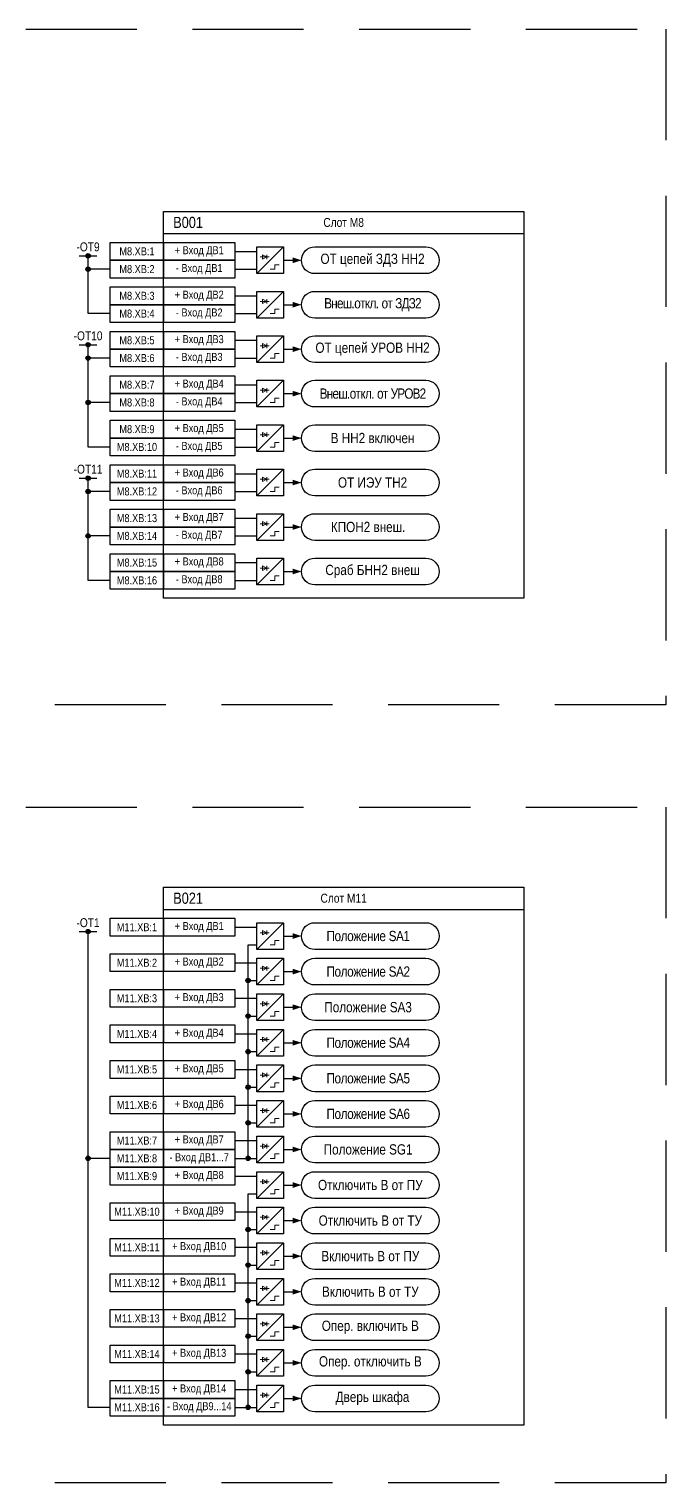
# Model space of a CAD drawing. Header units: millimetres. Extents: x 1657 to 8204, y -558 to 594.
# Drawn here: x 6555.7 to 6699, y -279 to 48 of the extents above; entities that cross this region are included whole.
import ezdxf

# ---------------------------------------------------------------- set-up
doc = ezdxf.new("R2010")
doc.units = ezdxf.units.MM
doc.linetypes.add('штриховая2', pattern=[0.375, 0.25, -0.125])
doc.layers.add('_ОРЗ_0.3', color=7, linetype='Continuous', lineweight=30)
doc.layers.add('TEXT', color=7, linetype='Continuous', lineweight=25)
doc.layers.add('Основная', color=7, linetype='Continuous')
doc.styles.add('1.8_Gost_RD', font='ARIALN.TTF', dxfattribs={"height": 1.8})
doc.styles.add('2.5_Gost_RD', font='ARIALN.TTF', dxfattribs={"height": 2.5})

# ---------------------------------------------------------------- blocks, each defined once
blk = doc.blocks.new('*U137')
at = {"ltscale": 0.25}
blk.add_line((0, 0), (3, 0), dxfattribs=at)
blk.add_lwpolyline([(2, 0, 1.3, 0, 0), (4, 0, 0, 0, 0)], format="xyseb", dxfattribs=at)
blk = doc.blocks.new('*U138')
at = {"ltscale": 0.25}
blk.add_line((0, 0), (3, 0), dxfattribs=at)
blk.add_lwpolyline([(2, 0, 1.3, 0, 0), (4, 0, 0, 0, 0)], format="xyseb", dxfattribs=at)
blk = doc.blocks.new('Точка')
at = {"ltscale": 100}
h = blk.add_hatch(color=256, dxfattribs=at)
h.dxf.hatch_style = 1
edge = h.paths.add_edge_path()
edge.add_arc((0, 0), 0.5, 0, 360)
blk.add_circle((0, 0), 0.5, dxfattribs=at)
blk = doc.blocks.new('*U139')
at = {"ltscale": 0.25}
blk.add_line((0, 0), (3, 0), dxfattribs=at)
blk.add_lwpolyline([(2, 0, 1.3, 0, 0), (4, 0, 0, 0, 0)], format="xyseb", dxfattribs=at)
blk = doc.blocks.new('*U140')
at = {"ltscale": 0.25}
blk.add_line((0, 0), (3, 0), dxfattribs=at)
blk.add_lwpolyline([(2, 0, 1.3, 0, 0), (4, 0, 0, 0, 0)], format="xyseb", dxfattribs=at)
blk = doc.blocks.new('*U141')
at = {"ltscale": 0.25}
blk.add_line((0, 0), (3, 0), dxfattribs=at)
blk.add_lwpolyline([(2, 0, 1.3, 0, 0), (4, 0, 0, 0, 0)], format="xyseb", dxfattribs=at)
blk = doc.blocks.new('*U134')
at = {"ltscale": 0.25}
blk.add_line((0, 0), (3, 0), dxfattribs=at)
blk.add_lwpolyline([(2, 0, 1.3, 0, 0), (4, 0, 0, 0, 0)], format="xyseb", dxfattribs=at)
blk = doc.blocks.new('*U135')
at = {"ltscale": 0.25}
blk.add_line((0, 0), (3, 0), dxfattribs=at)
blk.add_lwpolyline([(2, 0, 1.3, 0, 0), (4, 0, 0, 0, 0)], format="xyseb", dxfattribs=at)
blk = doc.blocks.new('*U136')
at = {"ltscale": 0.25}
blk.add_line((0, 0), (3, 0), dxfattribs=at)
blk.add_lwpolyline([(2, 0, 1.3, 0, 0), (4, 0, 0, 0, 0)], format="xyseb", dxfattribs=at)
blk = doc.blocks.new('*U156')
at = {"ltscale": 0.25}
blk.add_line((0, 0), (3, 0), dxfattribs=at)
blk.add_lwpolyline([(2, 0, 1.3, 0, 0), (4, 0, 0, 0, 0)], format="xyseb", dxfattribs=at)
blk = doc.blocks.new('*U157')
at = {"ltscale": 0.25}
blk.add_line((0, 0), (3, 0), dxfattribs=at)
blk.add_lwpolyline([(2, 0, 1.3, 0, 0), (4, 0, 0, 0, 0)], format="xyseb", dxfattribs=at)
blk = doc.blocks.new('*U158')
at = {"ltscale": 0.25}
blk.add_line((0, 0), (3, 0), dxfattribs=at)
blk.add_lwpolyline([(2, 0, 1.3, 0, 0), (4, 0, 0, 0, 0)], format="xyseb", dxfattribs=at)
blk = doc.blocks.new('*U159')
at = {"ltscale": 0.25}
blk.add_line((0, 0), (3, 0), dxfattribs=at)
blk.add_lwpolyline([(2, 0, 1.3, 0, 0), (4, 0, 0, 0, 0)], format="xyseb", dxfattribs=at)
blk = doc.blocks.new('*U148')
at = {"ltscale": 0.25}
blk.add_line((0, 0), (3, 0), dxfattribs=at)
blk.add_lwpolyline([(2, 0, 1.3, 0, 0), (4, 0, 0, 0, 0)], format="xyseb", dxfattribs=at)
blk = doc.blocks.new('*U149')
at = {"ltscale": 0.25}
blk.add_line((0, 0), (3, 0), dxfattribs=at)
blk.add_lwpolyline([(2, 0, 1.3, 0, 0), (4, 0, 0, 0, 0)], format="xyseb", dxfattribs=at)
blk = doc.blocks.new('*U150')
at = {"ltscale": 0.25}
blk.add_line((0, 0), (3, 0), dxfattribs=at)
blk.add_lwpolyline([(2, 0, 1.3, 0, 0), (4, 0, 0, 0, 0)], format="xyseb", dxfattribs=at)
blk = doc.blocks.new('*U151')
at = {"ltscale": 0.25}
blk.add_line((0, 0), (3, 0), dxfattribs=at)
blk.add_lwpolyline([(2, 0, 1.3, 0, 0), (4, 0, 0, 0, 0)], format="xyseb", dxfattribs=at)
blk = doc.blocks.new('*U152')
at = {"ltscale": 0.25}
blk.add_line((0, 0), (3, 0), dxfattribs=at)
blk.add_lwpolyline([(2, 0, 1.3, 0, 0), (4, 0, 0, 0, 0)], format="xyseb", dxfattribs=at)
blk = doc.blocks.new('*U153')
at = {"ltscale": 0.25}
blk.add_line((0, 0), (3, 0), dxfattribs=at)
blk.add_lwpolyline([(2, 0, 1.3, 0, 0), (4, 0, 0, 0, 0)], format="xyseb", dxfattribs=at)
blk = doc.blocks.new('*U154')
at = {"ltscale": 0.25}
blk.add_line((0, 0), (3, 0), dxfattribs=at)
blk.add_lwpolyline([(2, 0, 1.3, 0, 0), (4, 0, 0, 0, 0)], format="xyseb", dxfattribs=at)
blk = doc.blocks.new('*U155')
at = {"ltscale": 0.25}
blk.add_line((0, 0), (3, 0), dxfattribs=at)
blk.add_lwpolyline([(2, 0, 1.3, 0, 0), (4, 0, 0, 0, 0)], format="xyseb", dxfattribs=at)
blk = doc.blocks.new('*U146')
at = {"ltscale": 0.25}
blk.add_line((0, 0), (3, 0), dxfattribs=at)
blk.add_lwpolyline([(2, 0, 1.3, 0, 0), (4, 0, 0, 0, 0)], format="xyseb", dxfattribs=at)
blk = doc.blocks.new('*U147')
at = {"ltscale": 0.25}
blk.add_line((0, 0), (3, 0), dxfattribs=at)
blk.add_lwpolyline([(2, 0, 1.3, 0, 0), (4, 0, 0, 0, 0)], format="xyseb", dxfattribs=at)

msp = doc.modelspace()

# ---------------------------------------------------------------- linework, layer by layer
at = {"ltscale": 100}
for p, q in [((6567, -3), (6571, -3)), ((6569, -16), (6569, -3)), ((6574, -6), (6569, -6)), ((6574, -16), (6569, -16)), ((6567, -23), (6571, -23)), ((6569, -46), (6569, -23)), ((6574, -26), (6569, -26)), ((6574, -36), (6569, -36)), ((6574, -46), (6569, -46)), ((6567, -53), (6571, -53)), ((6569, -76), (6569, -53)), ((6574, -56), (6569, -56)), ((6574, -66), (6569, -66)), ((6574, -76), (6569, -76)), ((6567, -155), (6571, -155)), ((6569, -206), (6569, -155)), ((6574, -206), (6569, -206)), ((6569, -262), (6569, -206)), ((6574, -262), (6569, -262))]:
    msp.add_line(p, q, dxfattribs=at)
at = {"lineweight": 13, "ltscale": 0.25}
for p, q in [((6609.25, -2.75), (6609.25, -3.75)), ((6609.25, -12.75), (6609.25, -13.75)), ((6609.25, -22.75), (6609.25, -23.75)), ((6609.25, -32.75), (6609.25, -33.75)), ((6609.25, -42.75), (6609.25, -43.75)), ((6609.25, -52.75), (6609.25, -53.75)), ((6609.25, -62.75), (6609.25, -63.75)), ((6609.25, -72.75), (6609.25, -73.75)), ((6609.25, -154.75), (6609.25, -155.75)), ((6609.25, -162.75), (6609.25, -163.75)), ((6609.25, -170.75), (6609.25, -171.75)), ((6609.25, -178.75), (6609.25, -179.75)), ((6609.25, -186.75), (6609.25, -187.75)), ((6609.25, -194.75), (6609.25, -195.75)), ((6609.25, -202.75), (6609.25, -203.75)), ((6609.25, -210.75), (6609.25, -211.75)), ((6609.25, -218.75), (6609.25, -219.75)), ((6609.25, -226.75), (6609.25, -227.75)), ((6609.25, -234.75), (6609.25, -235.75)), ((6609.25, -242.75), (6609.25, -243.75)), ((6609.25, -250.75), (6609.25, -251.75)), ((6609.25, -258.75), (6609.25, -259.75))]:
    msp.add_line(p, q, dxfattribs=at)
at = {"color": 6, "linetype": 'штриховая2', "ltscale": 100}
for points in [[(6330, 48), (6699, 48), (6699, -104), (6330, -104)], [(6330, -127), (6699, -127), (6699, -279), (6330, -279)]]:
    msp.add_lwpolyline(points, close=True, dxfattribs=at)
at = {"ltscale": 100}
for points in [[(6574, 0), (6586, 0), (6586, -4), (6574, -4)], [(6586, 0), (6602, 0), (6602, -4), (6586, -4)], [(6574, -4), (6586, -4), (6586, -8), (6574, -8)], [(6586, -4), (6602, -4), (6602, -8), (6586, -8)], [(6574, -10), (6586, -10), (6586, -14), (6574, -14)], [(6586, -10), (6602, -10), (6602, -14), (6586, -14)], [(6574, -14), (6586, -14), (6586, -18), (6574, -18)], [(6586, -14), (6602, -14), (6602, -18), (6586, -18)], [(6574, -20), (6586, -20), (6586, -24), (6574, -24)], [(6586, -20), (6602, -20), (6602, -24), (6586, -24)], [(6574, -24), (6586, -24), (6586, -28), (6574, -28)], [(6586, -24), (6602, -24), (6602, -28), (6586, -28)], [(6574, -30), (6586, -30), (6586, -34), (6574, -34)], [(6586, -30), (6602, -30), (6602, -34), (6586, -34)], [(6574, -34), (6586, -34), (6586, -38), (6574, -38)], [(6586, -34), (6602, -34), (6602, -38), (6586, -38)], [(6574, -40), (6586, -40), (6586, -44), (6574, -44)], [(6586, -40), (6602, -40), (6602, -44), (6586, -44)], [(6574, -44), (6586, -44), (6586, -48), (6574, -48)], [(6586, -44), (6602, -44), (6602, -48), (6586, -48)], [(6574, -50), (6586, -50), (6586, -54), (6574, -54)], [(6586, -50), (6602, -50), (6602, -54), (6586, -54)], [(6574, -54), (6586, -54), (6586, -58), (6574, -58)], [(6586, -54), (6602, -54), (6602, -58), (6586, -58)], [(6574, -60), (6586, -60), (6586, -64), (6574, -64)], [(6586, -60), (6602, -60), (6602, -64), (6586, -64)], [(6574, -64), (6586, -64), (6586, -68), (6574, -68)], [(6586, -64), (6602, -64), (6602, -68), (6586, -68)], [(6574, -70), (6586, -70), (6586, -74), (6574, -74)], [(6586, -70), (6602, -70), (6602, -74), (6586, -74)], [(6574, -74), (6586, -74), (6586, -78), (6574, -78)], [(6586, -74), (6602, -74), (6602, -78), (6586, -78)], [(6574, -152), (6586, -152), (6586, -156), (6574, -156)], [(6586, -152), (6602, -152), (6602, -156), (6586, -156)], [(6574, -160), (6586, -160), (6586, -164), (6574, -164)], [(6586, -160), (6602, -160), (6602, -164), (6586, -164)], [(6574, -168), (6586, -168), (6586, -172), (6574, -172)], [(6586, -168), (6602, -168), (6602, -172), (6586, -172)], [(6574, -176), (6586, -176), (6586, -180), (6574, -180)], [(6586, -176), (6602, -176), (6602, -180), (6586, -180)], [(6574, -184), (6586, -184), (6586, -188), (6574, -188)], [(6586, -184), (6602, -184), (6602, -188), (6586, -188)], [(6574, -192), (6586, -192), (6586, -196), (6574, -196)], [(6586, -192), (6602, -192), (6602, -196), (6586, -196)], [(6574, -200), (6586, -200), (6586, -204), (6574, -204)], [(6586, -200), (6602, -200), (6602, -204), (6586, -204)], [(6574, -204), (6586, -204), (6586, -208), (6574, -208)], [(6586, -204), (6602, -204), (6602, -208), (6586, -208)], [(6574, -208), (6586, -208), (6586, -212), (6574, -212)], [(6586, -208), (6602, -208), (6602, -212), (6586, -212)], [(6574, -216), (6586, -216), (6586, -220), (6574, -220)], [(6586, -216), (6602, -216), (6602, -220), (6586, -220)], [(6574, -224), (6586, -224), (6586, -228), (6574, -228)], [(6586, -224), (6602, -224), (6602, -228), (6586, -228)], [(6574, -232), (6586, -232), (6586, -236), (6574, -236)], [(6586, -232), (6602, -232), (6602, -236), (6586, -236)], [(6574, -240), (6586, -240), (6586, -244), (6574, -244)], [(6586, -240), (6602, -240), (6602, -244), (6586, -244)], [(6574, -248), (6586, -248), (6586, -252), (6574, -252)], [(6586, -248), (6602, -248), (6602, -252), (6586, -252)], [(6574, -256), (6586, -256), (6586, -260), (6574, -260)], [(6586, -256), (6602, -256), (6602, -260), (6586, -260)], [(6574, -260), (6586, -260), (6586, -264), (6574, -264)], [(6586, -260), (6602, -260), (6602, -264), (6586, -264)]]:
    msp.add_lwpolyline(points, close=True, dxfattribs=at)
for points in [[(6586, 2), (6667, 2)], [(6586, -150), (6667, -150)], [(6605, -206), (6605, -158)], [(6605, -262), (6605, -214)]]:
    msp.add_lwpolyline(points, dxfattribs=at)
for points in [[(6607, -1), (6613, -1), (6613, -7), (6607, -7)], [(6607, -11), (6613, -11), (6613, -17), (6607, -17)], [(6607, -21), (6613, -21), (6613, -27), (6607, -27)], [(6607, -31), (6613, -31), (6613, -37), (6607, -37)], [(6607, -41), (6613, -41), (6613, -47), (6607, -47)], [(6607, -51), (6613, -51), (6613, -57), (6607, -57)], [(6607, -61), (6613, -61), (6613, -67), (6607, -67)], [(6607, -71), (6613, -71), (6613, -77), (6607, -77)], [(6607, -153), (6613, -153), (6613, -159), (6607, -159)], [(6607, -161), (6613, -161), (6613, -167), (6607, -167)], [(6607, -169), (6613, -169), (6613, -175), (6607, -175)], [(6607, -177), (6613, -177), (6613, -183), (6607, -183)], [(6607, -185), (6613, -185), (6613, -191), (6607, -191)], [(6607, -193), (6613, -193), (6613, -199), (6607, -199)], [(6607, -201), (6613, -201), (6613, -207), (6607, -207)], [(6607, -209), (6613, -209), (6613, -215), (6607, -215)], [(6607, -217), (6613, -217), (6613, -223), (6607, -223)], [(6607, -225), (6613, -225), (6613, -231), (6607, -231)], [(6607, -233), (6613, -233), (6613, -239), (6607, -239)], [(6607, -241), (6613, -241), (6613, -247), (6607, -247)], [(6607, -249), (6613, -249), (6613, -255), (6607, -255)], [(6607, -257), (6613, -257), (6613, -263), (6607, -263)]]:
    msp.add_lwpolyline(points, close=True)
at = {"lineweight": 13, "ltscale": 0.25}
for points in [[(6609.25, -3.25), (6608.25, -2.75), (6608.25, -3.75), (6609.25, -3.25)], [(6609.25, -13.25), (6608.25, -12.75), (6608.25, -13.75), (6609.25, -13.25)], [(6609.25, -23.25), (6608.25, -22.75), (6608.25, -23.75), (6609.25, -23.25)], [(6609.25, -33.25), (6608.25, -32.75), (6608.25, -33.75), (6609.25, -33.25)], [(6609.25, -43.25), (6608.25, -42.75), (6608.25, -43.75), (6609.25, -43.25)], [(6609.25, -53.25), (6608.25, -52.75), (6608.25, -53.75), (6609.25, -53.25)], [(6609.25, -63.25), (6608.25, -62.75), (6608.25, -63.75), (6609.25, -63.25)], [(6609.25, -73.25), (6608.25, -72.75), (6608.25, -73.75), (6609.25, -73.25)], [(6609.25, -155.25), (6608.25, -154.75), (6608.25, -155.75), (6609.25, -155.25)], [(6609.25, -163.25), (6608.25, -162.75), (6608.25, -163.75), (6609.25, -163.25)], [(6609.25, -171.25), (6608.25, -170.75), (6608.25, -171.75), (6609.25, -171.25)], [(6609.25, -179.25), (6608.25, -178.75), (6608.25, -179.75), (6609.25, -179.25)], [(6609.25, -187.25), (6608.25, -186.75), (6608.25, -187.75), (6609.25, -187.25)], [(6609.25, -195.25), (6608.25, -194.75), (6608.25, -195.75), (6609.25, -195.25)], [(6609.25, -203.25), (6608.25, -202.75), (6608.25, -203.75), (6609.25, -203.25)], [(6609.25, -211.25), (6608.25, -210.75), (6608.25, -211.75), (6609.25, -211.25)], [(6609.25, -219.25), (6608.25, -218.75), (6608.25, -219.75), (6609.25, -219.25)], [(6609.25, -227.25), (6608.25, -226.75), (6608.25, -227.75), (6609.25, -227.25)], [(6609.25, -235.25), (6608.25, -234.75), (6608.25, -235.75), (6609.25, -235.25)], [(6609.25, -243.25), (6608.25, -242.75), (6608.25, -243.75), (6609.25, -243.25)], [(6609.25, -251.25), (6608.25, -250.75), (6608.25, -251.75), (6609.25, -251.25)], [(6609.25, -259.25), (6608.25, -258.75), (6608.25, -259.75), (6609.25, -259.25)]]:
    msp.add_lwpolyline(points, dxfattribs=at)
at = {"lineweight": 13, "flags": 128}
for points in [[(6608.5, -2.5, 0, 0, 0), (6608.5, -2, 0.25, 0, 0), (6608.5, -1.5, 0, 0, 0)], [(6609, -2.5, 0, 0, 0), (6609, -2, 0.25, 0, 0), (6609, -1.5, 0, 0, 0)], [(6608.5, -12.5, 0, 0, 0), (6608.5, -12, 0.25, 0, 0), (6608.5, -11.5, 0, 0, 0)], [(6609, -12.5, 0, 0, 0), (6609, -12, 0.25, 0, 0), (6609, -11.5, 0, 0, 0)], [(6608.5, -22.5, 0, 0, 0), (6608.5, -22, 0.25, 0, 0), (6608.5, -21.5, 0, 0, 0)], [(6609, -22.5, 0, 0, 0), (6609, -22, 0.25, 0, 0), (6609, -21.5, 0, 0, 0)], [(6608.5, -32.5, 0, 0, 0), (6608.5, -32, 0.25, 0, 0), (6608.5, -31.5, 0, 0, 0)], [(6609, -32.5, 0, 0, 0), (6609, -32, 0.25, 0, 0), (6609, -31.5, 0, 0, 0)], [(6608.5, -42.5, 0, 0, 0), (6608.5, -42, 0.25, 0, 0), (6608.5, -41.5, 0, 0, 0)], [(6609, -42.5, 0, 0, 0), (6609, -42, 0.25, 0, 0), (6609, -41.5, 0, 0, 0)], [(6608.5, -52.5, 0, 0, 0), (6608.5, -52, 0.25, 0, 0), (6608.5, -51.5, 0, 0, 0)], [(6609, -52.5, 0, 0, 0), (6609, -52, 0.25, 0, 0), (6609, -51.5, 0, 0, 0)], [(6608.5, -62.5, 0, 0, 0), (6608.5, -62, 0.25, 0, 0), (6608.5, -61.5, 0, 0, 0)], [(6609, -62.5, 0, 0, 0), (6609, -62, 0.25, 0, 0), (6609, -61.5, 0, 0, 0)], [(6608.5, -72.5, 0, 0, 0), (6608.5, -72, 0.25, 0, 0), (6608.5, -71.5, 0, 0, 0)], [(6609, -72.5, 0, 0, 0), (6609, -72, 0.25, 0, 0), (6609, -71.5, 0, 0, 0)], [(6608.5, -154.5, 0, 0, 0), (6608.5, -154, 0.25, 0, 0), (6608.5, -153.5, 0, 0, 0)], [(6609, -154.5, 0, 0, 0), (6609, -154, 0.25, 0, 0), (6609, -153.5, 0, 0, 0)], [(6608.5, -162.5, 0, 0, 0), (6608.5, -162, 0.25, 0, 0), (6608.5, -161.5, 0, 0, 0)], [(6609, -162.5, 0, 0, 0), (6609, -162, 0.25, 0, 0), (6609, -161.5, 0, 0, 0)], [(6608.5, -170.5, 0, 0, 0), (6608.5, -170, 0.25, 0, 0), (6608.5, -169.5, 0, 0, 0)], [(6609, -170.5, 0, 0, 0), (6609, -170, 0.25, 0, 0), (6609, -169.5, 0, 0, 0)], [(6608.5, -178.5, 0, 0, 0), (6608.5, -178, 0.25, 0, 0), (6608.5, -177.5, 0, 0, 0)], [(6609, -178.5, 0, 0, 0), (6609, -178, 0.25, 0, 0), (6609, -177.5, 0, 0, 0)], [(6608.5, -186.5, 0, 0, 0), (6608.5, -186, 0.25, 0, 0), (6608.5, -185.5, 0, 0, 0)], [(6609, -186.5, 0, 0, 0), (6609, -186, 0.25, 0, 0), (6609, -185.5, 0, 0, 0)], [(6608.5, -194.5, 0, 0, 0), (6608.5, -194, 0.25, 0, 0), (6608.5, -193.5, 0, 0, 0)], [(6609, -194.5, 0, 0, 0), (6609, -194, 0.25, 0, 0), (6609, -193.5, 0, 0, 0)], [(6608.5, -202.5, 0, 0, 0), (6608.5, -202, 0.25, 0, 0), (6608.5, -201.5, 0, 0, 0)], [(6609, -202.5, 0, 0, 0), (6609, -202, 0.25, 0, 0), (6609, -201.5, 0, 0, 0)], [(6608.5, -210.5, 0, 0, 0), (6608.5, -210, 0.25, 0, 0), (6608.5, -209.5, 0, 0, 0)], [(6609, -210.5, 0, 0, 0), (6609, -210, 0.25, 0, 0), (6609, -209.5, 0, 0, 0)], [(6608.5, -218.5, 0, 0, 0), (6608.5, -218, 0.25, 0, 0), (6608.5, -217.5, 0, 0, 0)], [(6609, -218.5, 0, 0, 0), (6609, -218, 0.25, 0, 0), (6609, -217.5, 0, 0, 0)], [(6608.5, -226.5, 0, 0, 0), (6608.5, -226, 0.25, 0, 0), (6608.5, -225.5, 0, 0, 0)], [(6609, -226.5, 0, 0, 0), (6609, -226, 0.25, 0, 0), (6609, -225.5, 0, 0, 0)], [(6608.5, -234.5, 0, 0, 0), (6608.5, -234, 0.25, 0, 0), (6608.5, -233.5, 0, 0, 0)], [(6609, -234.5, 0, 0, 0), (6609, -234, 0.25, 0, 0), (6609, -233.5, 0, 0, 0)], [(6608.5, -242.5, 0, 0, 0), (6608.5, -242, 0.25, 0, 0), (6608.5, -241.5, 0, 0, 0)], [(6609, -242.5, 0, 0, 0), (6609, -242, 0.25, 0, 0), (6609, -241.5, 0, 0, 0)], [(6608.5, -250.5, 0, 0, 0), (6608.5, -250, 0.25, 0, 0), (6608.5, -249.5, 0, 0, 0)], [(6609, -250.5, 0, 0, 0), (6609, -250, 0.25, 0, 0), (6609, -249.5, 0, 0, 0)], [(6608.5, -258.5, 0, 0, 0), (6608.5, -258, 0.25, 0, 0), (6608.5, -257.5, 0, 0, 0)], [(6609, -258.5, 0, 0, 0), (6609, -258, 0.25, 0, 0), (6609, -257.5, 0, 0, 0)]]:
    msp.add_lwpolyline(points, format="xyseb", dxfattribs=at)
at = {"ltscale": 100}
for points in [[(6620, -7, -1), (6620, -1), (6645, -1, -1), (6645, -7)], [(6620, -17, -1), (6620, -11), (6645, -11, -1), (6645, -17)], [(6620, -27, -1), (6620, -21), (6645, -21, -1), (6645, -27)], [(6620, -37, -1), (6620, -31), (6645, -31, -1), (6645, -37)], [(6620, -47, -1), (6620, -41), (6645, -41, -1), (6645, -47)], [(6620, -57, -1), (6620, -51), (6645, -51, -1), (6645, -57)], [(6620, -67, -1), (6620, -61), (6645, -61, -1), (6645, -67)], [(6620, -77, -1), (6620, -71), (6645, -71, -1), (6645, -77)], [(6620, -159, -1), (6620, -153), (6645, -153, -1), (6645, -159)], [(6620, -167, -1), (6620, -161), (6645, -161, -1), (6645, -167)], [(6620, -175, -1), (6620, -169), (6645, -169, -1), (6645, -175)], [(6620, -183, -1), (6620, -177), (6645, -177, -1), (6645, -183)], [(6620, -191, -1), (6620, -185), (6645, -185, -1), (6645, -191)], [(6620, -199, -1), (6620, -193), (6645, -193, -1), (6645, -199)], [(6620, -207, -1), (6620, -201), (6645, -201, -1), (6645, -207)], [(6620, -215, -1), (6620, -209), (6645, -209, -1), (6645, -215)], [(6620, -223, -1), (6620, -217), (6645, -217, -1), (6645, -223)], [(6620, -231, -1), (6620, -225), (6645, -225, -1), (6645, -231)], [(6620, -239, -1), (6620, -233), (6645, -233, -1), (6645, -239)], [(6620, -247, -1), (6620, -241), (6645, -241, -1), (6645, -247)], [(6620, -255, -1), (6620, -249), (6645, -249, -1), (6645, -255)], [(6620, -263, -1), (6620, -257), (6645, -257, -1), (6645, -263)]]:
    msp.add_lwpolyline(points, format="xyb", close=True, dxfattribs=at)
at = {"layer": '_ОРЗ_0.3', "ltscale": 100}
for points in [[(6586, 7), (6667, 7), (6667, -80), (6586, -80)], [(6586, -145), (6667, -145), (6667, -266), (6586, -266)]]:
    msp.add_lwpolyline(points, close=True, dxfattribs=at)
at = {"layer": 'Основная', "color": 0}
for p, q in [((6602, -2), (6607, -2)), ((6602, -6), (6607, -6)), ((6602, -12), (6607, -12)), ((6602, -16), (6607, -16)), ((6602, -22), (6607, -22)), ((6602, -26), (6607, -26)), ((6602, -32), (6607, -32)), ((6602, -36), (6607, -36)), ((6602, -42), (6607, -42)), ((6602, -46), (6607, -46)), ((6602, -52), (6607, -52)), ((6602, -56), (6607, -56)), ((6602, -62), (6607, -62)), ((6602, -66), (6607, -66)), ((6602, -72), (6607, -72)), ((6602, -76), (6607, -76)), ((6602, -154), (6607, -154)), ((6605, -158), (6607, -158)), ((6602, -162), (6607, -162)), ((6605, -166), (6607, -166)), ((6602, -170), (6607, -170)), ((6605, -174), (6607, -174)), ((6602, -178), (6607, -178)), ((6605, -182), (6607, -182)), ((6602, -186), (6607, -186)), ((6605, -190), (6607, -190)), ((6602, -194), (6607, -194)), ((6605, -198), (6607, -198)), ((6602, -202), (6607, -202)), ((6602, -206), (6607, -206)), ((6602, -210), (6607, -210)), ((6602, -210), (6607, -210)), ((6605, -214), (6607, -214)), ((6605, -214), (6607, -214)), ((6602, -218), (6607, -218)), ((6605, -222), (6607, -222)), ((6602, -226), (6607, -226)), ((6605, -230), (6607, -230)), ((6602, -234), (6607, -234)), ((6605, -238), (6607, -238)), ((6602, -242), (6607, -242)), ((6605, -246), (6607, -246)), ((6602, -250), (6607, -250)), ((6605, -254), (6607, -254)), ((6602, -258), (6607, -258)), ((6602, -262), (6607, -262))]:
    msp.add_line(p, q, dxfattribs=at)
at = {"layer": 'Основная', "ltscale": 0.25}
for p, q in [((6613, -1), (6607, -7)), ((6613, -11), (6607, -17)), ((6613, -21), (6607, -27)), ((6613, -31), (6607, -37)), ((6613, -41), (6607, -47)), ((6613, -51), (6607, -57)), ((6613, -61), (6607, -67)), ((6613, -71), (6607, -77)), ((6613, -153), (6607, -159)), ((6613, -161), (6607, -167)), ((6613, -169), (6607, -175)), ((6613, -177), (6607, -183)), ((6613, -185), (6607, -191)), ((6613, -193), (6607, -199)), ((6613, -201), (6607, -207)), ((6613, -209), (6607, -215)), ((6613, -217), (6607, -223)), ((6613, -225), (6607, -231)), ((6613, -233), (6607, -239)), ((6613, -241), (6607, -247)), ((6613, -249), (6607, -255)), ((6613, -257), (6607, -263))]:
    msp.add_line(p, q, dxfattribs=at)
at = {"layer": 'Основная', "color": 0, "lineweight": 13}
for p, q in [((6607.75, -3.25), (6609.75, -3.25)), ((6607.75, -13.25), (6609.75, -13.25)), ((6607.75, -23.25), (6609.75, -23.25)), ((6607.75, -33.25), (6609.75, -33.25)), ((6607.75, -43.25), (6609.75, -43.25)), ((6607.75, -53.25), (6609.75, -53.25)), ((6607.75, -63.25), (6609.75, -63.25)), ((6607.75, -73.25), (6609.75, -73.25)), ((6607.75, -155.25), (6609.75, -155.25)), ((6607.75, -163.25), (6609.75, -163.25)), ((6607.75, -171.25), (6609.75, -171.25)), ((6607.75, -179.25), (6609.75, -179.25)), ((6607.75, -187.25), (6609.75, -187.25)), ((6607.75, -195.25), (6609.75, -195.25)), ((6607.75, -203.25), (6609.75, -203.25)), ((6607.75, -211.25), (6609.75, -211.25)), ((6607.75, -219.25), (6609.75, -219.25)), ((6607.75, -227.25), (6609.75, -227.25)), ((6607.75, -235.25), (6609.75, -235.25)), ((6607.75, -243.25), (6609.75, -243.25)), ((6607.75, -251.25), (6609.75, -251.25)), ((6607.75, -259.25), (6609.75, -259.25))]:
    msp.add_line(p, q, dxfattribs=at)
for p, q in [((6610, -6), (6611, -6)), ((6611, -5), (6612, -5)), ((6611, -6), (6611, -5)), ((6610, -16), (6611, -16)), ((6611, -15), (6612, -15)), ((6611, -16), (6611, -15)), ((6610, -26), (6611, -26)), ((6611, -25), (6612, -25)), ((6611, -26), (6611, -25)), ((6611, -35), (6612, -35)), ((6611, -36), (6611, -35)), ((6610, -36), (6611, -36)), ((6611, -45), (6612, -45)), ((6611, -46), (6611, -45)), ((6610, -46), (6611, -46)), ((6611, -55), (6612, -55)), ((6611, -56), (6611, -55)), ((6610, -56), (6611, -56)), ((6611, -65), (6612, -65)), ((6611, -66), (6611, -65)), ((6610, -66), (6611, -66)), ((6611, -75), (6612, -75)), ((6611, -76), (6611, -75)), ((6610, -76), (6611, -76)), ((6610, -158), (6611, -158)), ((6611, -157), (6612, -157)), ((6611, -158), (6611, -157)), ((6610, -166), (6611, -166)), ((6611, -165), (6612, -165)), ((6611, -166), (6611, -165)), ((6611, -173), (6612, -173)), ((6611, -174), (6611, -173)), ((6610, -174), (6611, -174)), ((6610, -182), (6611, -182)), ((6611, -181), (6612, -181)), ((6611, -182), (6611, -181)), ((6611, -189), (6612, -189)), ((6611, -190), (6611, -189)), ((6610, -190), (6611, -190)), ((6610, -198), (6611, -198)), ((6611, -197), (6612, -197)), ((6611, -198), (6611, -197)), ((6610, -206), (6611, -206)), ((6611, -205), (6612, -205)), ((6611, -206), (6611, -205)), ((6610, -214), (6611, -214)), ((6611, -213), (6612, -213)), ((6611, -214), (6611, -213)), ((6610, -222), (6611, -222)), ((6611, -221), (6612, -221)), ((6611, -222), (6611, -221)), ((6610, -230), (6611, -230)), ((6611, -229), (6612, -229)), ((6611, -230), (6611, -229)), ((6610, -238), (6611, -238)), ((6611, -237), (6612, -237)), ((6611, -238), (6611, -237)), ((6611, -245), (6612, -245)), ((6611, -246), (6611, -245)), ((6610, -246), (6611, -246)), ((6610, -254), (6611, -254)), ((6611, -253), (6612, -253)), ((6611, -254), (6611, -253)), ((6611, -261), (6612, -261)), ((6611, -262), (6611, -261)), ((6610, -262), (6611, -262))]:
    msp.add_line(p, q, dxfattribs=at).dxf.unprotected_set("ltscale", 0)

# ---------------------------------------------------------------- block references
at = {"ltscale": 100}
for p in [(6569, -3), (6569, -6), (6569, -23), (6569, -26), (6569, -36), (6569, -53), (6569, -56), (6569, -66), (6569, -155), (6605, -166), (6605, -174), (6605, -182), (6605, -190), (6605, -198), (6569, -206), (6605, -206), (6605, -222), (6605, -230), (6605, -238), (6605, -246), (6605, -254), (6605, -262)]:
    msp.add_blockref('Точка', p, dxfattribs=at)
at = {"ltscale": 0.35}
for name, p in [('*U137', (6613, -4)), ('*U138', (6613, -14)), ('*U139', (6613, -24)), ('*U140', (6613, -34)), ('*U141', (6613, -44)), ('*U134', (6613, -54)), ('*U135', (6613, -64)), ('*U136', (6613, -74)), ('*U156', (6613, -156)), ('*U157', (6613, -164)), ('*U158', (6613, -172)), ('*U159', (6613, -180)), ('*U148', (6613, -188)), ('*U149', (6613, -196)), ('*U150', (6613, -204)), ('*U151', (6613, -212)), ('*U152', (6613, -220)), ('*U153', (6613, -228)), ('*U154', (6613, -236)), ('*U155', (6613, -244)), ('*U146', (6613, -252)), ('*U147', (6613, -260))]:
    msp.add_blockref(name, p, dxfattribs=at)

# ---------------------------------------------------------------- texts
at = {"ltscale": 100, "attachment_point": 5}
for s, insert, char_height, width, style in [('B001', (6591.5, 4.5), 2.5, 11, '2.5_Gost_RD'), ('Слот М8', (6626.5, 4.5), 2, 81, '1.8_Gost_RD'), ('-ОТ9', (6569, -1), 2, 81, '1.8_Gost_RD'), ('М8.XB:1', (6580, -2), 1.8, 12, '1.8_Gost_RD'), ('+ Вход ДВ1', (6594, -2), 1.8, 16, '1.8_Gost_RD'), ('\\pxsm0.7;ОТ цепей ЗДЗ НН2', (6633, -4), 2.3, 31, '2.5_Gost_RD'), ('М8.XB:2', (6580, -6), 1.8, 12, '1.8_Gost_RD'), ('- Вход ДВ1', (6594, -6), 1.8, 16, '1.8_Gost_RD'), ('М8.XB:3', (6580, -12), 1.8, 12, '1.8_Gost_RD'), ('+ Вход ДВ2', (6594, -12), 1.8, 16, '1.8_Gost_RD'), ('\\pxsm0.7;{\\T0.9;Внеш.откл. от ЗДЗ2}', (6633, -14), 2.3, 31, '2.5_Gost_RD'), ('М8.XB:4', (6580, -16), 1.8, 12, '1.8_Gost_RD'), ('- Вход ДВ2', (6594, -16), 1.8, 16, '1.8_Gost_RD'), ('-ОТ10', (6569, -21), 2, 81, '1.8_Gost_RD'), ('М8.XB:5', (6580, -22), 1.8, 12, '1.8_Gost_RD'), ('+ Вход ДВ3', (6594, -22), 1.8, 16, '1.8_Gost_RD'), ('\\pxsm0.7;ОТ цепей УРОВ НН2', (6633, -24), 2.3, 31, '2.5_Gost_RD'), ('М8.XB:6', (6580, -26), 1.8, 12, '1.8_Gost_RD'), ('- Вход ДВ3', (6594, -26), 1.8, 16, '1.8_Gost_RD'), ('М8.XB:7', (6580, -32), 1.8, 12, '1.8_Gost_RD'), ('+ Вход ДВ4', (6594, -32), 1.8, 16, '1.8_Gost_RD'), ('М8.XB:8', (6580, -36), 1.8, 12, '1.8_Gost_RD'), ('- Вход ДВ4', (6594, -36), 1.8, 16, '1.8_Gost_RD'), ('\\pxsm0.7;{\\T0.9;Внеш.откл. от УРОВ2}', (6633, -34), 2.3, 31, '2.5_Gost_RD'), ('М8.XB:9', (6580, -42), 1.8, 12, '1.8_Gost_RD'), ('+ Вход ДВ5', (6594, -42), 1.8, 16, '1.8_Gost_RD'), ('М8.XB:10', (6580, -46), 1.8, 12, '1.8_Gost_RD'), ('- Вход ДВ5', (6594, -46), 1.8, 16, '1.8_Gost_RD'), ('В НН2 включен', (6633, -44), 2.3, 28, '2.5_Gost_RD'), ('-ОТ11', (6569, -51), 2, 81, '1.8_Gost_RD'), ('М8.XB:11', (6580, -52), 1.8, 12, '1.8_Gost_RD'), ('+ Вход ДВ6', (6594, -52), 1.8, 16, '1.8_Gost_RD'), ('М8.XB:12', (6580, -56), 1.8, 12, '1.8_Gost_RD'), ('- Вход ДВ6', (6594, -56), 1.8, 16, '1.8_Gost_RD'), ('\\pxsm0.7;ОТ ИЭУ ТН2', (6633, -54), 2.3, 31, '2.5_Gost_RD'), ('М8.XB:13', (6580, -62), 1.8, 12, '1.8_Gost_RD'), ('+ Вход ДВ7', (6594, -62), 1.8, 16, '1.8_Gost_RD'), ('М8.XB:14', (6580, -66), 1.8, 12, '1.8_Gost_RD'), ('- Вход ДВ7', (6594, -66), 1.8, 16, '1.8_Gost_RD'), ('\\pxsm0.7;КПОН2 внеш.', (6632, -64), 2.3, 31, '2.5_Gost_RD'), ('М8.XB:15', (6580, -72), 1.8, 12, '1.8_Gost_RD'), ('+ Вход ДВ8', (6594, -72), 1.8, 16, '1.8_Gost_RD'), ('М8.XB:16', (6580, -76), 1.8, 12, '1.8_Gost_RD'), ('- Вход ДВ8', (6594, -76), 1.8, 16, '1.8_Gost_RD'), ('\\pxsm0.7;Сраб БНН2 внеш', (6633, -74), 2.3, 27.9711, '2.5_Gost_RD'), ('B021', (6591.5, -147.5), 2.5, 11, '2.5_Gost_RD'), ('Слот М11', (6626.5, -147.5), 2, 81, '1.8_Gost_RD'), ('-ОТ1', (6569, -153), 2, 81, '1.8_Gost_RD'), ('М11.XB:1', (6580, -154), 1.8, 12, '1.8_Gost_RD'), ('+ Вход ДВ1', (6594, -154), 1.8, 16, '1.8_Gost_RD'), ('М11.XB:2', (6580, -162), 1.8, 12, '1.8_Gost_RD'), ('+ Вход ДВ2', (6594, -162), 1.8, 16, '1.8_Gost_RD'), ('М11.XB:3', (6580, -170), 1.8, 12, '1.8_Gost_RD'), ('+ Вход ДВ3', (6594, -170), 1.8, 16, '1.8_Gost_RD'), ('М11.XB:4', (6580, -178), 1.8, 12, '1.8_Gost_RD'), ('+ Вход ДВ4', (6594, -178), 1.8, 16, '1.8_Gost_RD'), ('М11.XB:5', (6580, -186), 1.8, 12, '1.8_Gost_RD'), ('+ Вход ДВ5', (6594, -186), 1.8, 16, '1.8_Gost_RD'), ('+ Вход ДВ6', (6594, -194), 1.8, 16, '1.8_Gost_RD'), ('М11.XB:6', (6580, -194), 1.8, 12, '1.8_Gost_RD'), ('М11.XB:7', (6580, -202), 1.8, 12, '1.8_Gost_RD'), ('+ Вход ДВ7', (6594, -202), 1.8, 16, '1.8_Gost_RD'), ('М11.XB:8', (6580, -206), 1.8, 12, '1.8_Gost_RD'), ('- Вход ДВ1...7', (6594, -206), 1.8, 16, '1.8_Gost_RD'), ('М11.XB:9', (6580, -210), 1.8, 12, '1.8_Gost_RD'), ('+ Вход ДВ8', (6594, -210), 1.8, 16, '1.8_Gost_RD'), ('М11.XB:10', (6580, -218), 1.8, 12, '1.8_Gost_RD'), ('+ Вход ДВ9', (6594, -218), 1.8, 16, '1.8_Gost_RD'), ('М11.XB:11', (6580, -226), 1.8, 12, '1.8_Gost_RD'), ('+ Вход ДВ10', (6594, -226), 1.8, 16, '1.8_Gost_RD'), ('М11.XB:12', (6580, -234), 1.8, 12, '1.8_Gost_RD'), ('+ Вход ДВ11', (6594, -234), 1.8, 16, '1.8_Gost_RD'), ('М11.XB:13', (6580, -242), 1.8, 12, '1.8_Gost_RD'), ('+ Вход ДВ12', (6594, -242), 1.8, 16, '1.8_Gost_RD'), ('Опер. включить В', (6632.5, -244), 2.3, 31, '2.5_Gost_RD'), ('М11.XB:14', (6580, -250), 1.8, 12, '1.8_Gost_RD'), ('+ Вход ДВ13', (6594, -250), 1.8, 16, '1.8_Gost_RD'), ('Опер. отключить В', (6632.5, -252), 2.3, 31, '2.5_Gost_RD'), ('М11.XB:15', (6580, -258), 1.8, 12, '1.8_Gost_RD'), ('+ Вход ДВ14', (6594, -258), 1.8, 16, '1.8_Gost_RD'), ('М11.XB:16', (6580, -262), 1.8, 12, '1.8_Gost_RD'), ('- Вход ДВ9...14', (6594, -262), 1.8, 16, '1.8_Gost_RD')]:
    msp.add_mtext(s, dxfattribs=dict(at, insert=insert, char_height=char_height, width=width, style=style))
at = {"layer": 'TEXT', "ltscale": 100, "char_height": 2.3, "width": 31, "attachment_point": 5, "style": '2.5_Gost_RD'}
for s, insert in [('\\pxsm0.7;{\\T0.95;Положение SA1}', (6632, -156)), ('\\pxsm0.7;{\\T0.95;Положение SA2}', (6632, -164)), ('\\pxsm0.7;Положение SA3', (6632, -172)), ('\\pxsm0.7;{\\T0.95;Положение SA4}', (6632, -180)), ('\\pxsm0.7;{\\T0.95;Положение SA5}', (6632, -188)), ('\\pxsm0.7;{\\T0.95;Положение SA6}', (6632, -196)), ('\\pxsm0.7;Положение SG1', (6632, -204)), ('Отключить В от ПУ', (6632.5, -212)), ('Отключить В от ТУ', (6632.5, -220)), ('Включить В от ПУ', (6632.5, -228)), ('Включить В от ТУ', (6632.5, -236)), ('\\pxsm0.7;Дверь шкафа', (6633, -260))]:
    msp.add_mtext(s, dxfattribs=dict(at, insert=insert))

doc.saveas('drawing.dxf')
